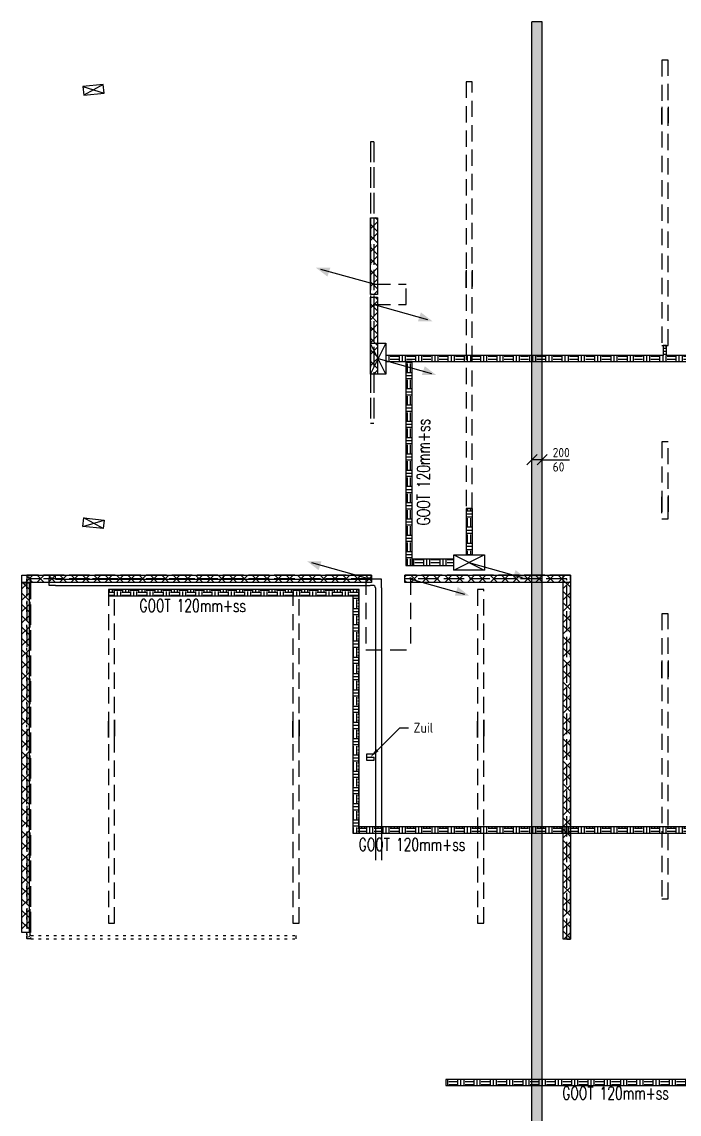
# Model space of a CAD drawing. Header units: millimetres. Extents: x -3262 to 112658, y 0 to 217318.
# Drawn here: x 39776 to 52595, y 59273 to 80585 of the extents above; entities that cross this region are included whole.
import ezdxf
from ezdxf import colors
from ezdxf.entities.mleader import LeaderData, LeaderLine
from ezdxf.math import Vec2, Vec3

# ---------------------------------------------------------------- set-up
doc = ezdxf.new("R2010")
doc.units = ezdxf.units.MM
doc.header["$LTSCALE"] = 100
for name, pattern in [('E_GOOT3', [5, 4, -1]), ('HIDDEN2', [4.7625, 3.175, -1.5875]), ('SMALL_DASH', [1.5, 0.5, -1])]:
    doc.linetypes.add(name, pattern=pattern)
for name, color, linetype in [('ByLayer', 2, 'Continuous'), ('EL6131--_ENERGIEBEDR (1996)', 2, 'Continuous'), ('EL6131--_GEBOUWINST (1996)', 2, 'Continuous'), ('EL6131--_KG_D', 3, 'Continuous'), ('EL6131--_WG', 3, 'Continuous'), ('EL6131--_WG_D', 3, 'Continuous'), ('EM6131--_KG', 1, 'Continuous'), ('ENERGIE', 2, 'Continuous')]:
    doc.layers.add(name, color=color, linetype=linetype)
doc.styles.add('buro-018', font='BUROFONT.shx', dxfattribs={"height": 180})
doc.styles.add('CofelyArial', font='arial.ttf')
doc.styles.add('ROMANS', font='ROMANS', dxfattribs={"width": 0.7})
doc.styles.add('STABICAD-018', font='ISOCP.SHX', dxfattribs={"height": 1.8})
doc.styles.get("Standard").update_dxf_attribs({"font": 'ISOCP'})

# ---------------------------------------------------------------- blocks, each defined once
blk = doc.blocks.new('PIJL-UIT')
at = {"layer": 'ByLayer', "color": 2}
blk.add_line((0, 0), (2.92, 10.41), dxfattribs=at)
blk.add_solid([(3.23, 11.35), (1.51, 9.11), (3.24, 8.54)], dxfattribs=at)
blk = doc.blocks.new('NV-1')
at = {"layer": 'ByLayer'}
for p, q in [((0, 4), (7.91, 0)), ((0, 0), (7.91, 4))]:
    blk.add_line(p, q, dxfattribs=at)
blk.add_lwpolyline([(0, 0), (8, 0), (8, 4), (0, 4)], close=True, dxfattribs=at)
blk = doc.blocks.new('*X62')
at = {"color": 0}
for p, q in [((44925, 37276), (44785, 37416)), ((44785, 37272), (44925, 37412)), ((44925, 37055), (44785, 37195)), ((44785, 37051), (44925, 37191)), ((44925, 36834), (44785, 36974)), ((44785, 36830), (44925, 36970)), ((44925, 36613), (44785, 36753)), ((44785, 36609), (44925, 36749)), ((44925, 36392), (44785, 36532)), ((44785, 36388), (44925, 36528)), ((44925, 36171), (44785, 36311)), ((44785, 36167), (44925, 36307)), ((44925, 35950), (44785, 36090)), ((44785, 35946), (44925, 36086)), ((44925, 35729), (44785, 35869)), ((44785, 35725), (44925, 35865)), ((44925, 35508), (44785, 35648)), ((44785, 35504), (44925, 35644)), ((44925, 35287), (44785, 35427)), ((44785, 35283), (44925, 35423)), ((44925, 35066), (44785, 35206)), ((44785, 35062), (44925, 35202)), ((44925, 34845), (44785, 34985)), ((44785, 34841), (44925, 34981)), ((44925, 34624), (44785, 34764)), ((44785, 34620), (44925, 34760)), ((44925, 34403), (44785, 34543)), ((44785, 34399), (44925, 34539)), ((44925, 34182), (44785, 34322)), ((44785, 34178), (44925, 34318)), ((44925, 33962), (44785, 34102)), ((44785, 33958), (44925, 34098)), ((44925, 33741), (44785, 33881)), ((44785, 33737), (44925, 33877)), ((44925, 33520), (44785, 33660)), ((44785, 33516), (44925, 33656)), ((44925, 33299), (44785, 33439)), ((44785, 33295), (44925, 33435)), ((44925, 33078), (44785, 33218)), ((44785, 33074), (44925, 33214)), ((44925, 32857), (44785, 32997)), ((44785, 32853), (44925, 32993)), ((44925, 32636), (44785, 32776)), ((44785, 32632), (44925, 32772)), ((44925, 32415), (44785, 32555)), ((44785, 32411), (44925, 32551)), ((44925, 32194), (44785, 32334)), ((44785, 32190), (44925, 32330)), ((44925, 31973), (44785, 32113)), ((44785, 31969), (44925, 32109)), ((44925, 31752), (44785, 31892)), ((44785, 31748), (44925, 31888)), ((44925, 31531), (44785, 31671)), ((44785, 31527), (44925, 31667)), ((44925, 31310), (44785, 31450)), ((44785, 31306), (44925, 31446)), ((44925, 31089), (44785, 31229)), ((44785, 31085), (44925, 31225)), ((44925, 30868), (44785, 31008)), ((44785, 30864), (44925, 31004)), ((44907, 30665), (44785, 30787)), ((44807, 30665), (44925, 30783))]:
    blk.add_line(p, q, dxfattribs=at)
blk = doc.blocks.new('*X63')
at = {"color": 0}
for p, q in [((44785, 29980), (44820, 30015)), ((44925, 29763), (44785, 29903)), ((44785, 29759), (44925, 29899)), ((44925, 29984), (44894, 30015)), ((44925, 29542), (44785, 29682)), ((44785, 29538), (44925, 29678)), ((44925, 29321), (44785, 29461)), ((44785, 29317), (44925, 29457)), ((44925, 29100), (44785, 29240)), ((44785, 29096), (44925, 29236)), ((44925, 28879), (44785, 29019)), ((44785, 28875), (44925, 29015)), ((44925, 28658), (44785, 28798)), ((44785, 28654), (44925, 28794)), ((44925, 28437), (44785, 28577)), ((44785, 28433), (44925, 28573)), ((44925, 28216), (44785, 28356)), ((44785, 28212), (44925, 28352)), ((44925, 27995), (44785, 28135)), ((44785, 27991), (44925, 28131)), ((44925, 27774), (44785, 27914)), ((44785, 27770), (44925, 27910)), ((44925, 27553), (44785, 27693)), ((44785, 27549), (44925, 27689)), ((44925, 27332), (44785, 27472)), ((44785, 27328), (44925, 27468)), ((44925, 27111), (44785, 27251)), ((44785, 27107), (44925, 27247)), ((44925, 26890), (44785, 27030)), ((44785, 26886), (44925, 27026)), ((44805, 26790), (44785, 26809)), ((44909, 26790), (44925, 26805))]:
    blk.add_line(p, q, dxfattribs=at)
blk = doc.blocks.new('*X64')
at = {"color": 0}
for p, q in [((37955, 26790), (37825, 26919)), ((37838, 26790), (37978, 26930)), ((38176, 26790), (38036, 26930)), ((38059, 26790), (38199, 26930)), ((38397, 26790), (38257, 26930)), ((38280, 26790), (38420, 26930)), ((38618, 26790), (38478, 26930)), ((38501, 26790), (38641, 26930)), ((38839, 26790), (38699, 26930)), ((38722, 26790), (38862, 26930)), ((39059, 26790), (38919, 26930)), ((38943, 26790), (39083, 26930)), ((39280, 26790), (39140, 26930)), ((39164, 26790), (39304, 26930)), ((39501, 26790), (39361, 26930)), ((39385, 26790), (39525, 26930)), ((39722, 26790), (39582, 26930)), ((39606, 26790), (39746, 26930)), ((39943, 26790), (39803, 26930)), ((39827, 26790), (39967, 26930)), ((40164, 26790), (40024, 26930)), ((40048, 26790), (40188, 26930)), ((40385, 26790), (40245, 26930)), ((40269, 26790), (40409, 26930)), ((40606, 26790), (40466, 26930)), ((40490, 26790), (40630, 26930)), ((40827, 26790), (40687, 26930)), ((40711, 26790), (40851, 26930)), ((41048, 26790), (40908, 26930)), ((40932, 26790), (41072, 26930)), ((41269, 26790), (41129, 26930)), ((41153, 26790), (41293, 26930)), ((41490, 26790), (41350, 26930)), ((41374, 26790), (41514, 26930)), ((41711, 26790), (41571, 26930)), ((41595, 26790), (41735, 26930)), ((41932, 26790), (41792, 26930)), ((41816, 26790), (41956, 26930)), ((42153, 26790), (42013, 26930)), ((42037, 26790), (42177, 26930)), ((42374, 26790), (42234, 26930)), ((42258, 26790), (42398, 26930)), ((42595, 26790), (42455, 26930)), ((42479, 26790), (42619, 26930)), ((42816, 26790), (42676, 26930)), ((42700, 26790), (42840, 26930)), ((43037, 26790), (42897, 26930)), ((42921, 26790), (43061, 26930)), ((43258, 26790), (43118, 26930)), ((43142, 26790), (43282, 26930)), ((43479, 26790), (43339, 26930)), ((43363, 26790), (43503, 26930)), ((43700, 26790), (43560, 26930)), ((43584, 26790), (43724, 26930)), ((43921, 26790), (43781, 26930)), ((43805, 26790), (43945, 26930)), ((44142, 26790), (44002, 26930)), ((44026, 26790), (44166, 26930)), ((44363, 26790), (44223, 26930)), ((44247, 26790), (44387, 26930)), ((44584, 26790), (44444, 26930)), ((44467, 26790), (44607, 26930)), ((44805, 26790), (44665, 26930)), ((44688, 26790), (44828, 26930)), ((44925, 26890), (44886, 26930)), ((44909, 26790), (44925, 26805))]:
    blk.add_line(p, q, dxfattribs=at)
blk = doc.blocks.new('E-ZUIL-1')
at = {"layer": 'ENERGIE'}
for p, q in [((1.5, 5), (0, 0)), ((1.5, 0), (0, 5))]:
    blk.add_line(p, q, dxfattribs=at)
blk.add_lwpolyline([(0, 5), (1.5, 5), (1.5, 0), (0, 0), (0, 5)], dxfattribs=at)
blk = doc.blocks.new('*X76')
at = {"color": 0}
for p, q in [((48850, 30665), (48875, 30690)), ((48959, 30550), (49099, 30690)), ((49150, 30550), (49010, 30690)), ((49184, 30550), (49324, 30690)), ((49374, 30550), (49234, 30690)), ((49408, 30550), (49548, 30690)), ((49599, 30550), (49459, 30690)), ((49633, 30550), (49773, 30690)), ((49823, 30550), (49683, 30690)), ((49857, 30550), (49997, 30690)), ((50048, 30550), (49908, 30690)), ((50082, 30550), (50222, 30690)), ((50272, 30550), (50132, 30690)), ((48925, 30550), (48850, 30625)), ((50306, 30550), (50350, 30594))]:
    blk.add_line(p, q, dxfattribs=at)
blk = doc.blocks.new('*X79')
at = {"color": 0}
for p, q in [((45325.077273, 28793.28125), (45402.5, 28793.28125)), ((45422.34375, 28713.90625), (45422.34375, 28824.821882)), ((45481.875, 28713.90625), (45481.875, 28824.821882)), ((45541.40625, 28713.90625), (45541.40625, 28824.821882)), ((45561.25, 28793.28125), (45720, 28793.28125)), ((45739.84375, 28713.90625), (45739.84375, 28824.821882)), ((45799.375, 28713.90625), (45799.375, 28824.821882)), ((45858.90625, 28713.90625), (45858.90625, 28824.821882)), ((45878.75, 28793.28125), (46037.5, 28793.28125)), ((46057.34375, 28713.90625), (46057.34375, 28824.821882)), ((46116.875, 28713.90625), (46116.875, 28824.821882)), ((46176.40625, 28713.90625), (46176.40625, 28824.821882)), ((46196.25, 28793.28125), (46222.910606, 28793.28125)), ((45325.077273, 28733.75), (45402.5, 28733.75)), ((45382.65625, 28704.821882), (45382.65625, 28713.90625)), ((45561.25, 28733.75), (45720, 28733.75)), ((45581.09375, 28704.821882), (45581.09375, 28713.90625)), ((45640.625, 28704.821882), (45640.625, 28713.90625)), ((45700.15625, 28704.821882), (45700.15625, 28713.90625)), ((45878.75, 28733.75), (46037.5, 28733.75)), ((45898.59375, 28704.821882), (45898.59375, 28713.90625)), ((45958.125, 28704.821882), (45958.125, 28713.90625)), ((46017.65625, 28704.821882), (46017.65625, 28713.90625)), ((46196.25, 28733.75), (46222.910606, 28733.75)), ((46216.09375, 28704.821882), (46216.09375, 28713.90625))]:
    blk.add_line(p, q, dxfattribs=at)
blk = doc.blocks.new('*X82')
at = {"color": 0}
for p, q in [((49092, 30381), (49212, 30381)), ((49092, 30321), (49212, 30321)), ((49133, 30143), (49133, 30301)), ((49193, 30143), (49193, 30301)), ((49092, 30123), (49212, 30123)), ((49092, 30063), (49212, 30063)), ((49092, 30004), (49212, 30004)), ((49133, 29825), (49133, 29984)), ((49193, 29825), (49193, 29984)), ((49092, 29805), (49212, 29805)), ((49092, 29746), (49212, 29746)), ((49092, 29686), (49212, 29686)), ((49133, 29508), (49133, 29666)), ((49193, 29508), (49193, 29666)), ((49092, 29488), (49212, 29488)), ((49092, 29428), (49212, 29428)), ((49092, 29369), (49212, 29369)), ((49133, 29190), (49133, 29349)), ((49193, 29190), (49193, 29349)), ((49092, 29170), (49212, 29170)), ((49092, 29111), (49212, 29111)), ((49092, 29051), (49212, 29051)), ((49133, 28873), (49133, 29031)), ((49193, 28873), (49193, 29031)), ((49092, 28853), (49212, 28853)), ((49092, 28793), (49212, 28793)), ((49092, 28734), (49212, 28734)), ((49133, 28555), (49133, 28714)), ((49193, 28555), (49193, 28714)), ((49092, 28535), (49212, 28535)), ((49092, 28476), (49212, 28476)), ((49092, 28416), (49212, 28416)), ((49133, 28238), (49133, 28396)), ((49193, 28238), (49193, 28396)), ((49092, 28218), (49212, 28218)), ((49092, 28158), (49212, 28158)), ((49092, 28099), (49212, 28099)), ((49133, 27920), (49133, 28079)), ((49193, 27920), (49193, 28079)), ((49092, 27900), (49212, 27900)), ((49092, 27841), (49212, 27841)), ((49092, 27781), (49212, 27781)), ((49133, 27603), (49133, 27761)), ((49193, 27603), (49193, 27761)), ((49092, 27583), (49212, 27583)), ((49092, 27523), (49212, 27523)), ((49092, 27464), (49212, 27464)), ((49133, 27285), (49133, 27444)), ((49193, 27285), (49193, 27444)), ((49092, 27265), (49212, 27265)), ((49092, 27206), (49212, 27206)), ((49092, 27146), (49212, 27146)), ((49133, 26968), (49133, 27126)), ((49193, 26968), (49193, 27126)), ((49092, 26948), (49212, 26948)), ((49092, 26888), (49212, 26888)), ((49092, 26829), (49212, 26829)), ((49133, 26650), (49133, 26809)), ((49193, 26650), (49193, 26809)), ((49092, 26630), (49212, 26630)), ((49092, 26571), (49212, 26571)), ((49092, 26511), (49212, 26511)), ((49133, 26333), (49133, 26491)), ((49193, 26333), (49193, 26491)), ((49092, 26313), (49212, 26313)), ((49092, 26253), (49212, 26253)), ((49092, 26194), (49212, 26194)), ((49133, 26015), (49133, 26174)), ((49193, 26015), (49193, 26174)), ((49092, 25995), (49212, 25995)), ((49092, 25936), (49212, 25936)), ((49092, 25876), (49212, 25876)), ((49133, 25698), (49133, 25856)), ((49193, 25698), (49193, 25856)), ((49092, 25678), (49212, 25678)), ((49092, 25618), (49212, 25618)), ((49092, 25559), (49212, 25559)), ((49133, 25380), (49133, 25539)), ((49193, 25380), (49193, 25539)), ((49092, 25360), (49212, 25360)), ((49092, 25301), (49212, 25301)), ((49092, 25241), (49212, 25241)), ((49133, 25063), (49133, 25221)), ((49193, 25063), (49193, 25221)), ((49092, 25043), (49212, 25043)), ((49092, 24983), (49212, 24983)), ((49232, 24911), (49232, 24981)), ((49292, 24911), (49292, 24981)), ((49351, 24911), (49351, 24981)), ((49092, 24924), (49212, 24924)), ((49092, 24725), (49212, 24725)), ((49133, 24745), (49133, 24904)), ((49193, 24745), (49193, 24904)), ((49371, 24924), (49405, 24924)), ((49092, 24666), (49212, 24666)), ((49092, 24606), (49212, 24606)), ((49133, 24428), (49133, 24586)), ((49193, 24428), (49193, 24586)), ((49092, 24408), (49212, 24408)), ((49092, 24348), (49212, 24348)), ((49092, 24289), (49212, 24289)), ((49092, 24090), (49212, 24090)), ((49133, 24110), (49133, 24269)), ((49193, 24110), (49193, 24269)), ((49092, 24031), (49212, 24031)), ((49092, 23971), (49212, 23971)), ((49133, 23793), (49133, 23951)), ((49193, 23793), (49193, 23951)), ((49092, 23773), (49212, 23773)), ((49092, 23713), (49212, 23713)), ((49092, 23654), (49212, 23654)), ((49092, 23455), (49212, 23455)), ((49133, 23475), (49133, 23634)), ((49193, 23475), (49193, 23634)), ((49092, 23396), (49212, 23396)), ((49092, 23336), (49212, 23336)), ((49133, 23158), (49133, 23316)), ((49193, 23158), (49193, 23316)), ((49092, 23138), (49212, 23138)), ((49092, 23078), (49212, 23078)), ((49092, 23019), (49212, 23019)), ((49092, 22820), (49212, 22820)), ((49133, 22840), (49133, 22999)), ((49193, 22840), (49193, 22999)), ((49092, 22761), (49212, 22761)), ((49092, 22701), (49212, 22701)), ((49133, 22523), (49133, 22681)), ((49193, 22523), (49193, 22681)), ((49092, 22503), (49212, 22503)), ((49092, 22443), (49212, 22443)), ((49092, 22384), (49212, 22384)), ((49092, 22185), (49212, 22185)), ((49133, 22205), (49133, 22364)), ((49193, 22205), (49193, 22364)), ((49092, 22126), (49212, 22126)), ((49092, 22066), (49212, 22066)), ((49133, 21888), (49133, 22046)), ((49193, 21888), (49193, 22046)), ((49092, 21868), (49212, 21868)), ((49092, 21808), (49212, 21808)), ((49092, 21749), (49212, 21749)), ((49092, 21550), (49212, 21550)), ((49133, 21570), (49133, 21729)), ((49193, 21570), (49193, 21729)), ((49092, 21491), (49212, 21491)), ((49092, 21431), (49212, 21431)), ((49133, 21253), (49133, 21411)), ((49193, 21253), (49193, 21411)), ((49092, 21233), (49212, 21233)), ((49092, 21173), (49212, 21173)), ((49092, 21114), (49212, 21114)), ((49092, 20915), (49212, 20915)), ((49133, 20935), (49133, 21094)), ((49193, 20935), (49193, 21094)), ((49092, 20856), (49212, 20856)), ((49092, 20796), (49212, 20796)), ((49133, 20618), (49133, 20776)), ((49193, 20618), (49193, 20776)), ((49092, 20598), (49212, 20598)), ((49092, 20538), (49212, 20538)), ((49092, 20479), (49212, 20479)), ((49092, 20280), (49212, 20280)), ((49133, 20300), (49133, 20459)), ((49193, 20300), (49193, 20459)), ((49092, 20221), (49212, 20221)), ((49092, 20161), (49212, 20161)), ((49133, 19983), (49133, 20141)), ((49193, 19983), (49193, 20141)), ((49092, 19963), (49212, 19963)), ((49092, 19903), (49212, 19903)), ((49092, 19844), (49212, 19844)), ((49133, 19665), (49133, 19824)), ((49193, 19665), (49193, 19824)), ((49092, 19645), (49212, 19645)), ((49092, 19586), (49212, 19586)), ((49092, 19526), (49212, 19526)), ((49133, 19348), (49133, 19506)), ((49193, 19348), (49193, 19506)), ((49092, 19328), (49212, 19328)), ((49092, 19268), (49212, 19268)), ((49092, 19209), (49212, 19209)), ((49133, 19030), (49133, 19189)), ((49193, 19030), (49193, 19189)), ((49092, 19010), (49212, 19010)), ((49092, 18951), (49212, 18951)), ((49092, 18891), (49212, 18891)), ((49133, 18713), (49133, 18871)), ((49193, 18713), (49193, 18871)), ((49092, 18693), (49212, 18693)), ((49092, 18633), (49212, 18633)), ((49092, 18574), (49212, 18574)), ((49133, 18395), (49133, 18554)), ((49193, 18395), (49193, 18554)), ((49092, 18375), (49212, 18375)), ((49092, 18316), (49212, 18316)), ((49092, 18256), (49212, 18256)), ((49133, 18078), (49133, 18236)), ((49193, 18078), (49193, 18236)), ((49092, 18058), (49212, 18058)), ((49092, 17998), (49212, 17998)), ((49092, 17939), (49212, 17939)), ((49133, 17760), (49133, 17919)), ((49193, 17760), (49193, 17919)), ((49092, 17740), (49212, 17740)), ((49092, 17681), (49212, 17681)), ((49092, 17621), (49212, 17621)), ((49133, 17443), (49133, 17601)), ((49193, 17443), (49193, 17601)), ((49092, 17423), (49212, 17423)), ((49092, 17363), (49212, 17363)), ((49092, 17304), (49212, 17304)), ((49133, 17125), (49133, 17284)), ((49193, 17125), (49193, 17284)), ((49092, 17105), (49212, 17105)), ((49092, 17046), (49212, 17046)), ((49092, 16986), (49212, 16986)), ((49133, 16808), (49133, 16966)), ((49193, 16808), (49193, 16966)), ((49092, 16788), (49212, 16788)), ((49092, 16728), (49212, 16728)), ((49092, 16669), (49212, 16669)), ((49133, 16490), (49133, 16649)), ((49193, 16490), (49193, 16649)), ((49092, 16470), (49212, 16470)), ((49092, 16411), (49212, 16411)), ((49092, 16351), (49212, 16351)), ((49133, 16282), (49133, 16331)), ((49193, 16282), (49193, 16331))]:
    blk.add_line(p, q, dxfattribs=at)
blk = doc.blocks.new('*X83')
at = {"color": 0}
for p, q in [((44523, 35679), (44609, 35679)), ((44523, 35620), (44609, 35620)), ((44529, 35699), (44529, 35800)), ((44589, 35699), (44589, 35800)), ((44609, 35778), (44643, 35778)), ((44609, 35719), (44643, 35719)), ((44629, 35540), (44629, 35699)), ((44523, 35560), (44609, 35560)), ((44529, 35381), (44529, 35540)), ((44589, 35381), (44589, 35540)), ((44609, 35520), (44643, 35520)), ((44609, 35461), (44643, 35461)), ((44609, 35401), (44643, 35401)), ((44629, 35223), (44629, 35381)), ((44523, 35362), (44609, 35362)), ((44523, 35302), (44609, 35302)), ((44523, 35242), (44609, 35242)), ((44529, 35064), (44529, 35223)), ((44589, 35064), (44589, 35223)), ((44609, 35203), (44643, 35203)), ((44523, 35044), (44609, 35044)), ((44523, 34985), (44609, 34985)), ((44609, 35143), (44643, 35143)), ((44609, 35084), (44643, 35084)), ((44629, 34905), (44629, 35064)), ((44523, 34925), (44609, 34925)), ((44529, 34746), (44529, 34905)), ((44589, 34746), (44589, 34905)), ((44609, 34885), (44643, 34885)), ((44609, 34826), (44643, 34826)), ((44609, 34766), (44643, 34766)), ((44629, 34588), (44629, 34746)), ((44523, 34727), (44609, 34727)), ((44523, 34667), (44609, 34667)), ((44523, 34608), (44609, 34608)), ((44529, 34429), (44529, 34588)), ((44589, 34429), (44589, 34588)), ((44609, 34568), (44643, 34568)), ((44523, 34409), (44609, 34409)), ((44523, 34350), (44609, 34350)), ((44609, 34508), (44643, 34508)), ((44609, 34449), (44643, 34449)), ((44629, 34270), (44629, 34429)), ((44523, 34290), (44609, 34290)), ((44529, 34111), (44529, 34270)), ((44589, 34111), (44589, 34270)), ((44609, 34250), (44643, 34250)), ((44609, 34191), (44643, 34191)), ((44609, 34131), (44643, 34131)), ((44629, 33953), (44629, 34111)), ((44523, 34092), (44609, 34092)), ((44523, 34032), (44609, 34032)), ((44523, 33972), (44609, 33972)), ((44529, 33794), (44529, 33953)), ((44589, 33794), (44589, 33953)), ((44609, 33933), (44643, 33933)), ((44523, 33774), (44609, 33774)), ((44523, 33715), (44609, 33715)), ((44609, 33873), (44643, 33873)), ((44609, 33814), (44643, 33814)), ((44629, 33635), (44629, 33794)), ((44523, 33655), (44609, 33655)), ((44529, 33476), (44529, 33635)), ((44589, 33476), (44589, 33635)), ((44609, 33615), (44643, 33615)), ((44609, 33556), (44643, 33556)), ((44609, 33496), (44643, 33496)), ((44629, 33318), (44629, 33476)), ((44523, 33457), (44609, 33457)), ((44523, 33397), (44609, 33397)), ((44523, 33338), (44609, 33338)), ((44529, 33159), (44529, 33318)), ((44589, 33159), (44589, 33318)), ((44609, 33298), (44643, 33298)), ((44523, 33139), (44609, 33139)), ((44523, 33080), (44609, 33080)), ((44609, 33238), (44643, 33238)), ((44609, 33179), (44643, 33179)), ((44629, 33000), (44629, 33159)), ((44523, 33020), (44609, 33020)), ((44523, 32822), (44609, 32822)), ((44529, 32841), (44529, 33000)), ((44589, 32841), (44589, 33000)), ((44609, 32980), (44643, 32980)), ((44609, 32921), (44643, 32921)), ((44609, 32861), (44643, 32861)), ((44629, 32683), (44629, 32841)), ((44523, 32762), (44609, 32762)), ((44523, 32702), (44609, 32702)), ((44529, 32524), (44529, 32683)), ((44589, 32524), (44589, 32683)), ((44609, 32663), (44643, 32663)), ((44523, 32504), (44609, 32504)), ((44523, 32445), (44609, 32445)), ((44609, 32603), (44643, 32603)), ((44609, 32544), (44643, 32544)), ((44629, 32365), (44629, 32524)), ((44523, 32385), (44609, 32385)), ((44523, 32187), (44609, 32187)), ((44529, 32206), (44529, 32365)), ((44589, 32206), (44589, 32365)), ((44609, 32345), (44643, 32345)), ((44609, 32286), (44643, 32286)), ((44609, 32226), (44643, 32226)), ((44629, 32048), (44629, 32206)), ((44523, 32127), (44609, 32127)), ((44523, 32068), (44609, 32068)), ((44529, 31889), (44529, 32048)), ((44589, 31889), (44589, 32048)), ((44609, 32028), (44643, 32028)), ((44523, 31869), (44609, 31869)), ((44523, 31810), (44609, 31810)), ((44609, 31968), (44643, 31968)), ((44609, 31909), (44643, 31909)), ((44629, 31730), (44629, 31889)), ((44523, 31750), (44609, 31750)), ((44523, 31552), (44609, 31552)), ((44529, 31571), (44529, 31730)), ((44589, 31571), (44589, 31730)), ((44609, 31710), (44643, 31710)), ((44609, 31651), (44643, 31651)), ((44609, 31591), (44643, 31591)), ((44629, 31413), (44629, 31571)), ((44523, 31492), (44609, 31492)), ((44523, 31432), (44609, 31432)), ((44529, 31254), (44529, 31413)), ((44589, 31254), (44589, 31413)), ((44609, 31393), (44643, 31393)), ((44609, 31333), (44643, 31333)), ((44523, 31234), (44609, 31234)), ((44523, 31175), (44609, 31175)), ((44609, 31274), (44643, 31274)), ((44629, 31095), (44629, 31254)), ((44523, 31115), (44609, 31115)), ((44523, 30917), (44609, 30917)), ((44529, 30936), (44529, 31095)), ((44589, 30936), (44589, 31095)), ((44609, 31075), (44643, 31075)), ((44609, 31016), (44643, 31016)), ((44609, 30956), (44643, 30956)), ((44629, 30910), (44629, 30936))]:
    blk.add_line(p, q, dxfattribs=at)
blk = doc.blocks.new('*X84')
at = {"color": 0}
for p, q in [((39892, 31016), (40005, 31016)), ((39892, 30956), (40005, 30956)), ((39926, 30910), (39926, 30936)), ((39985, 30910), (39985, 30936)), ((40005, 30917), (40164, 30917)), ((40025, 30936), (40025, 31030)), ((40084, 30936), (40084, 31030)), ((40144, 30936), (40144, 31030)), ((40164, 31016), (40322, 31016)), ((40164, 30956), (40322, 30956)), ((40184, 30910), (40184, 30936)), ((40243, 30910), (40243, 30936)), ((40303, 30910), (40303, 30936)), ((40322, 30917), (40481, 30917)), ((40342, 30936), (40342, 31030)), ((40402, 30936), (40402, 31030)), ((40461, 30936), (40461, 31030)), ((40481, 31016), (40640, 31016)), ((40481, 30956), (40640, 30956)), ((40501, 30910), (40501, 30936)), ((40561, 30910), (40561, 30936)), ((40620, 30910), (40620, 30936)), ((40640, 30917), (40799, 30917)), ((40660, 30936), (40660, 31030)), ((40719, 30936), (40719, 31030)), ((40779, 30936), (40779, 31030)), ((40799, 31016), (40958, 31016)), ((40799, 30956), (40958, 30956)), ((40819, 30910), (40819, 30936)), ((40878, 30910), (40878, 30936)), ((40938, 30910), (40938, 30936)), ((40958, 30917), (41116, 30917)), ((40977, 30936), (40977, 31030)), ((41037, 30936), (41037, 31030)), ((41096, 30936), (41096, 31030)), ((41116, 31016), (41275, 31016)), ((41116, 30956), (41275, 30956)), ((41136, 30910), (41136, 30936)), ((41196, 30910), (41196, 30936)), ((41255, 30910), (41255, 30936)), ((41275, 30917), (41434, 30917)), ((41295, 30936), (41295, 31030)), ((41354, 30936), (41354, 31030)), ((41414, 30936), (41414, 31030)), ((41434, 31016), (41592, 31016)), ((41434, 30956), (41592, 30956)), ((41454, 30910), (41454, 30936)), ((41513, 30910), (41513, 30936)), ((41573, 30910), (41573, 30936)), ((41592, 30917), (41751, 30917)), ((41612, 30936), (41612, 31030)), ((41672, 30936), (41672, 31030)), ((41731, 30936), (41731, 31030)), ((41751, 31016), (41910, 31016)), ((41751, 30956), (41910, 30956)), ((41771, 30910), (41771, 30936)), ((41831, 30910), (41831, 30936)), ((41890, 30910), (41890, 30936)), ((41910, 30917), (42069, 30917)), ((41930, 30936), (41930, 31030)), ((41989, 30936), (41989, 31030)), ((42049, 30936), (42049, 31030)), ((42069, 31016), (42228, 31016)), ((42069, 30956), (42228, 30956)), ((42089, 30910), (42089, 30936)), ((42148, 30910), (42148, 30936)), ((42208, 30910), (42208, 30936)), ((42228, 30917), (42386, 30917)), ((42247, 30936), (42247, 31030)), ((42307, 30936), (42307, 31030)), ((42366, 30936), (42366, 31030)), ((42386, 31016), (42545, 31016)), ((42386, 30956), (42545, 30956)), ((42406, 30910), (42406, 30936)), ((42466, 30910), (42466, 30936)), ((42525, 30910), (42525, 30936)), ((42545, 30917), (42704, 30917)), ((42565, 30936), (42565, 31030)), ((42624, 30936), (42624, 31030)), ((42684, 30936), (42684, 31030)), ((42704, 31016), (42862, 31016)), ((42704, 30956), (42862, 30956)), ((42724, 30910), (42724, 30936)), ((42783, 30910), (42783, 30936)), ((42843, 30910), (42843, 30936)), ((42862, 30917), (43021, 30917)), ((42882, 30936), (42882, 31030)), ((42942, 30936), (42942, 31030)), ((43001, 30936), (43001, 31030)), ((43021, 31016), (43180, 31016)), ((43021, 30956), (43180, 30956)), ((43041, 30910), (43041, 30936)), ((43101, 30910), (43101, 30936)), ((43160, 30910), (43160, 30936)), ((43180, 30917), (43339, 30917)), ((43200, 30936), (43200, 31030)), ((43259, 30936), (43259, 31030)), ((43319, 30936), (43319, 31030)), ((43339, 31016), (43498, 31016)), ((43339, 30956), (43498, 30956)), ((43359, 30910), (43359, 30936)), ((43418, 30910), (43418, 30936)), ((43478, 30910), (43478, 30936)), ((43498, 30917), (43656, 30917)), ((43517, 30936), (43517, 31030)), ((43577, 30936), (43577, 31030)), ((43636, 30936), (43636, 31030)), ((43656, 31016), (43815, 31016)), ((43656, 30956), (43815, 30956)), ((43676, 30910), (43676, 30936)), ((43736, 30910), (43736, 30936)), ((43795, 30910), (43795, 30936)), ((43815, 30917), (43974, 30917)), ((43835, 30936), (43835, 31030)), ((43894, 30936), (43894, 31030)), ((43954, 30936), (43954, 31030)), ((43974, 31016), (44132, 31016)), ((43974, 30956), (44132, 30956)), ((43994, 30910), (43994, 30936)), ((44053, 30910), (44053, 30936)), ((44113, 30910), (44113, 30936)), ((44132, 30917), (44291, 30917)), ((44152, 30936), (44152, 31030)), ((44212, 30936), (44212, 31030)), ((44271, 30936), (44271, 31030)), ((44291, 31016), (44450, 31016)), ((44291, 30956), (44450, 30956)), ((44311, 30910), (44311, 30936)), ((44371, 30910), (44371, 30936)), ((44430, 30910), (44430, 30936)), ((44450, 30917), (44523, 30917)), ((44470, 30936), (44470, 31030))]:
    blk.add_line(p, q, dxfattribs=at)
blk = doc.blocks.new('*X85')
at = {"color": 0}
for p, q in [((39926, 30778), (39926, 30910)), ((39985, 30778), (39985, 30910)), ((39892, 30758), (40005, 30758)), ((39892, 30698), (40005, 30698)), ((40005, 30857), (40012, 30857)), ((40005, 30798), (40012, 30798)), ((39892, 30639), (40005, 30639)), ((39926, 30460), (39926, 30619)), ((39985, 30460), (39985, 30619)), ((40005, 30599), (40012, 30599)), ((40005, 30540), (40012, 30540)), ((40005, 30480), (40012, 30480)), ((39892, 30440), (40005, 30440)), ((39892, 30381), (40005, 30381)), ((39892, 30321), (40005, 30321)), ((39926, 30143), (39926, 30301)), ((39985, 30143), (39985, 30301)), ((40005, 30282), (40012, 30282)), ((39892, 30123), (40005, 30123)), ((39892, 30063), (40005, 30063)), ((40005, 30222), (40012, 30222)), ((40005, 30162), (40012, 30162)), ((39892, 30004), (40005, 30004)), ((39926, 29825), (39926, 29984)), ((39985, 29825), (39985, 29984)), ((40005, 29964), (40012, 29964)), ((40005, 29905), (40012, 29905)), ((40005, 29845), (40012, 29845)), ((39892, 29805), (40005, 29805)), ((39892, 29746), (40005, 29746)), ((39892, 29686), (40005, 29686)), ((39926, 29508), (39926, 29666)), ((39985, 29508), (39985, 29666)), ((40005, 29647), (40012, 29647)), ((39892, 29488), (40005, 29488)), ((39892, 29428), (40005, 29428)), ((40005, 29587), (40012, 29587)), ((40005, 29528), (40012, 29528)), ((39892, 29369), (40005, 29369)), ((39926, 29190), (39926, 29349)), ((39985, 29190), (39985, 29349)), ((40005, 29329), (40012, 29329)), ((40005, 29270), (40012, 29270)), ((40005, 29210), (40012, 29210)), ((39892, 29170), (40005, 29170)), ((39892, 29111), (40005, 29111)), ((39892, 29051), (40005, 29051)), ((39926, 28873), (39926, 29031)), ((39985, 28873), (39985, 29031)), ((40005, 29012), (40012, 29012)), ((39892, 28853), (40005, 28853)), ((39892, 28793), (40005, 28793)), ((40005, 28952), (40012, 28952)), ((40005, 28892), (40012, 28892)), ((39892, 28734), (40005, 28734)), ((39926, 28555), (39926, 28714)), ((39985, 28555), (39985, 28714)), ((40005, 28694), (40012, 28694)), ((40005, 28635), (40012, 28635)), ((40005, 28575), (40012, 28575)), ((39892, 28535), (40005, 28535)), ((39892, 28476), (40005, 28476)), ((39892, 28416), (40005, 28416)), ((39926, 28238), (39926, 28396)), ((39985, 28238), (39985, 28396)), ((40005, 28377), (40012, 28377)), ((39892, 28218), (40005, 28218)), ((39892, 28158), (40005, 28158)), ((40005, 28317), (40012, 28317)), ((40005, 28258), (40012, 28258)), ((39892, 28099), (40005, 28099)), ((39926, 27920), (39926, 28079)), ((39985, 27920), (39985, 28079)), ((40005, 28059), (40012, 28059)), ((40005, 28000), (40012, 28000)), ((40005, 27940), (40012, 27940)), ((39892, 27900), (40005, 27900)), ((39892, 27841), (40005, 27841)), ((39892, 27781), (40005, 27781)), ((39926, 27603), (39926, 27761)), ((39985, 27603), (39985, 27761)), ((40005, 27742), (40012, 27742)), ((39892, 27583), (40005, 27583)), ((39892, 27523), (40005, 27523)), ((40005, 27682), (40012, 27682)), ((40005, 27622), (40012, 27622)), ((39892, 27464), (40005, 27464)), ((39926, 27285), (39926, 27444)), ((39985, 27285), (39985, 27444)), ((40005, 27424), (40012, 27424)), ((40005, 27365), (40012, 27365)), ((40005, 27305), (40012, 27305)), ((39892, 27265), (40005, 27265)), ((39892, 27206), (40005, 27206)), ((39892, 27146), (40005, 27146)), ((39926, 26968), (39926, 27126)), ((39985, 26968), (39985, 27126)), ((40005, 27107), (40012, 27107)), ((39892, 26948), (40005, 26948)), ((39892, 26888), (40005, 26888)), ((40005, 27047), (40012, 27047)), ((40005, 26988), (40012, 26988)), ((39892, 26829), (40005, 26829)), ((39926, 26650), (39926, 26809)), ((39985, 26650), (39985, 26809)), ((40005, 26789), (40012, 26789)), ((40005, 26730), (40012, 26730)), ((40005, 26670), (40012, 26670)), ((39892, 26630), (40005, 26630)), ((39892, 26571), (40005, 26571)), ((39892, 26511), (40005, 26511)), ((39926, 26333), (39926, 26491)), ((39985, 26333), (39985, 26491)), ((40005, 26472), (40012, 26472)), ((39892, 26313), (40005, 26313)), ((39892, 26253), (40005, 26253)), ((40005, 26412), (40012, 26412)), ((40005, 26352), (40012, 26352)), ((39892, 26194), (40005, 26194)), ((39926, 26015), (39926, 26174)), ((39985, 26015), (39985, 26174)), ((40005, 26154), (40012, 26154)), ((40005, 26095), (40012, 26095)), ((40005, 26035), (40012, 26035)), ((39892, 25995), (40005, 25995)), ((39892, 25936), (40005, 25936)), ((39892, 25876), (40005, 25876)), ((39926, 25698), (39926, 25856)), ((39985, 25698), (39985, 25856)), ((40005, 25837), (40012, 25837)), ((39892, 25678), (40005, 25678)), ((39892, 25618), (40005, 25618)), ((40005, 25777), (40012, 25777)), ((40005, 25718), (40012, 25718)), ((39892, 25559), (40005, 25559)), ((39926, 25380), (39926, 25539)), ((39985, 25380), (39985, 25539)), ((40005, 25519), (40012, 25519)), ((40005, 25460), (40012, 25460)), ((40005, 25400), (40012, 25400)), ((39892, 25360), (40005, 25360)), ((39892, 25301), (40005, 25301)), ((39892, 25241), (40005, 25241)), ((39926, 25063), (39926, 25221)), ((39985, 25063), (39985, 25221)), ((40005, 25202), (40012, 25202)), ((39892, 25043), (40005, 25043)), ((39892, 24983), (40005, 24983)), ((40005, 25142), (40012, 25142)), ((40005, 25082), (40012, 25082)), ((39892, 24924), (40005, 24924)), ((39892, 24725), (40005, 24725)), ((39926, 24745), (39926, 24904)), ((39985, 24745), (39985, 24904)), ((40005, 24884), (40012, 24884)), ((40005, 24825), (40012, 24825)), ((40005, 24765), (40012, 24765)), ((39892, 24666), (40005, 24666)), ((39892, 24606), (40005, 24606)), ((39926, 24428), (39926, 24586)), ((39985, 24428), (39985, 24586)), ((40005, 24567), (40012, 24567)), ((39892, 24408), (40005, 24408)), ((39892, 24348), (40005, 24348)), ((40005, 24507), (40012, 24507)), ((40005, 24448), (40012, 24448)), ((39892, 24289), (40005, 24289)), ((39892, 24090), (40005, 24090)), ((39926, 24110), (39926, 24269)), ((39985, 24110), (39985, 24269)), ((40005, 24249), (40012, 24249)), ((40005, 24190), (40012, 24190)), ((40005, 24130), (40012, 24130)), ((39892, 24031), (40005, 24031)), ((39892, 23971), (40005, 23971)), ((39926, 23793), (39926, 23951)), ((39985, 23793), (39985, 23951)), ((40005, 23932), (40012, 23932)), ((40005, 23872), (40012, 23872)), ((39892, 23773), (40005, 23773)), ((39892, 23713), (40005, 23713)), ((40005, 23812), (40012, 23812))]:
    blk.add_line(p, q, dxfattribs=at)
blk = doc.blocks.new('*X88')
at = {"color": 0}
for p, q in [((45116, 29845), (45236, 29845)), ((45116, 29647), (45236, 29647)), ((45164, 29666), (45164, 29825)), ((45224, 29666), (45224, 29825)), ((45116, 29587), (45236, 29587)), ((45116, 29528), (45236, 29528)), ((45164, 29349), (45164, 29508)), ((45224, 29349), (45224, 29508)), ((45116, 29329), (45236, 29329)), ((45116, 29270), (45236, 29270)), ((45116, 29210), (45236, 29210)), ((45164, 29065), (45164, 29190)), ((45224, 29065), (45224, 29190))]:
    blk.add_line(p, q, dxfattribs=at)
blk = doc.blocks.new('*X89')
at = {"color": 0}
for p, q in [((45116, 29964), (45244, 29964)), ((45116, 29905), (45244, 29905)), ((45164, 29984), (45164, 29998)), ((45224, 29984), (45224, 29998)), ((45264, 29878), (45264, 29984)), ((45323, 29878), (45323, 29984)), ((45383, 29878), (45383, 29984)), ((45402, 29964), (45561, 29964)), ((45402, 29905), (45561, 29905)), ((45422, 29984), (45422, 29998)), ((45482, 29984), (45482, 29998)), ((45541, 29984), (45541, 29998)), ((45581, 29878), (45581, 29984)), ((45641, 29878), (45641, 29984)), ((45700, 29878), (45700, 29984)), ((45720, 29964), (45879, 29964)), ((45720, 29905), (45879, 29905)), ((45740, 29984), (45740, 29998)), ((45799, 29984), (45799, 29998)), ((45859, 29984), (45859, 29998)), ((45899, 29878), (45899, 29984)), ((45958, 29878), (45958, 29984)), ((46018, 29878), (46018, 29984)), ((46038, 29964), (46196, 29964)), ((46038, 29905), (46196, 29905)), ((46057, 29984), (46057, 29998)), ((46117, 29984), (46117, 29998)), ((46176, 29984), (46176, 29998)), ((46216, 29878), (46216, 29984)), ((46276, 29878), (46276, 29984)), ((46335, 29878), (46335, 29984)), ((46355, 29964), (46514, 29964)), ((46355, 29905), (46514, 29905)), ((46375, 29984), (46375, 29998)), ((46434, 29984), (46434, 29998)), ((46494, 29984), (46494, 29998)), ((46534, 29878), (46534, 29984)), ((46593, 29878), (46593, 29984)), ((46653, 29878), (46653, 29984)), ((46672, 29964), (46831, 29964)), ((46672, 29905), (46831, 29905)), ((46692, 29984), (46692, 29998)), ((46752, 29984), (46752, 29998)), ((46811, 29984), (46811, 29998)), ((46851, 29878), (46851, 29984)), ((46911, 29878), (46911, 29984)), ((46970, 29878), (46970, 29984)), ((46990, 29964), (47149, 29964)), ((46990, 29905), (47149, 29905)), ((47010, 29984), (47010, 29998)), ((47069, 29984), (47069, 29998)), ((47129, 29984), (47129, 29998)), ((47169, 29878), (47169, 29984)), ((47228, 29878), (47228, 29984)), ((47288, 29878), (47288, 29984)), ((47308, 29964), (47466, 29964)), ((47308, 29905), (47466, 29905)), ((47327, 29984), (47327, 29998)), ((47387, 29984), (47387, 29998)), ((47446, 29984), (47446, 29998)), ((47486, 29878), (47486, 29984)), ((47546, 29878), (47546, 29984)), ((47605, 29878), (47605, 29984)), ((47625, 29964), (47784, 29964)), ((47625, 29905), (47784, 29905)), ((47645, 29984), (47645, 29998)), ((47704, 29984), (47704, 29998)), ((47764, 29984), (47764, 29998)), ((47804, 29878), (47804, 29984)), ((47863, 29878), (47863, 29984)), ((47923, 29878), (47923, 29984)), ((47942, 29964), (48101, 29964)), ((47942, 29905), (48101, 29905)), ((47962, 29984), (47962, 29998)), ((48022, 29984), (48022, 29998)), ((48081, 29984), (48081, 29998)), ((48121, 29878), (48121, 29984)), ((48181, 29878), (48181, 29984)), ((48240, 29878), (48240, 29984)), ((48260, 29964), (48419, 29964)), ((48260, 29905), (48419, 29905)), ((48280, 29984), (48280, 29998)), ((48339, 29984), (48339, 29998)), ((48399, 29984), (48399, 29998)), ((48439, 29878), (48439, 29984)), ((48498, 29878), (48498, 29984)), ((48558, 29878), (48558, 29984)), ((48578, 29964), (48736, 29964)), ((48578, 29905), (48736, 29905)), ((48597, 29984), (48597, 29998)), ((48657, 29984), (48657, 29998)), ((48716, 29984), (48716, 29998)), ((48756, 29878), (48756, 29984)), ((48816, 29878), (48816, 29984)), ((48875, 29878), (48875, 29984)), ((48895, 29964), (49054, 29964)), ((48895, 29905), (49054, 29905)), ((48915, 29984), (48915, 29998)), ((48974, 29984), (48974, 29998)), ((49034, 29984), (49034, 29998)), ((49074, 29878), (49074, 29984))]:
    blk.add_line(p, q, dxfattribs=at)
blk = doc.blocks.new('*U99')
at = {"color": 0, "linetype": 'Continuous'}
for p, q in [((0, 60, -2730), (6143, 60, -2730)), ((0, -60, -2730), (6143, -60, -2730))]:
    blk.add_line(p, q, dxfattribs=at)
at = {"layer": 'EL6131--_WG_D', "color": 2, "style": 'buro-018'}
for tag, p in [('POSITIONCODE', (43581, 69949, 2730)), ('ELEMENTCODE', (40429, 69649, 2730)), ('SECTIONCODE', (40429, 69649, 2730))]:
    blk.add_attdef(tag, p, '', height=1.8, rotation=90, dxfattribs=at)
blk = doc.blocks.new('*U98')
at = {"color": 0, "linetype": 'Continuous'}
for p, q in [((-110, 60, -2730), (-160, 60, -2730)), ((-60, 110, -2730), (-60, 160, -2730)), ((60, 110, -2730), (60, 160, -2730)), ((60, -60, -2730), (60, 110, -2730)), ((-110, -60, -2730), (-160, -60, -2730)), ((-110, -60, -2730), (60, -60, -2730))]:
    blk.add_line(p, q, dxfattribs=at)
blk.add_arc((-110, 110, -2730), 50, 270, 0, dxfattribs=at)
at = {"layer": 'EL6131--_WG_D', "color": 2, "style": 'buro-018'}
for tag in ['ELEMENTCODE', 'POSITIONCODE', 'SECTIONCODE']:
    blk.add_attdef(tag, (46733, 69649, 2730), '', height=1.8, rotation=90, dxfattribs=at)
blk = doc.blocks.new('*U97')
at = {"color": 0, "linetype": 'Continuous'}
for p, q in [((0, 60, -2730), (5262, 60, -2730)), ((0, -60, -2730), (5262, -60, -2730))]:
    blk.add_line(p, q, dxfattribs=at)
at = {"layer": 'EL6131--_WG_D', "color": 2, "style": 'buro-018'}
for tag in ['ELEMENTCODE', 'POSITIONCODE', 'SECTIONCODE']:
    blk.add_attdef(tag, (46733, 69489, 2730), '', height=1.8, rotation=90, dxfattribs=at)
blk = doc.blocks.new('*U100')
at = {"color": 0, "linetype": 'SMALL_DASH'}
for p, q in [((0, 32, -2700), (5170, 32, -2700)), ((0, -32, -2700), (5170, -32, -2700))]:
    blk.add_line(p, q, dxfattribs=at)
at = {"layer": 'EL6131--_WG_D', "color": 2, "style": 'buro-018'}
for tag in ['ELEMENTCODE', 'POSITIONCODE', 'SECTIONCODE']:
    blk.add_attdef(tag, (39951, 62728, 2700), '', height=1.8, dxfattribs=at)
blk = doc.blocks.new('*U101')
at = {"color": 0, "linetype": 'SMALL_DASH'}
for p, q in [((31, 31, -2700), (-44, 31, -2700)), ((-32, -32, -2700), (31, 31, -2700)), ((31, 31, -2700), (31, -44, -2700)), ((-44, -32, -2700), (-32, -32, -2700)), ((-32, -44, -2700), (-32, -32, -2700))]:
    blk.add_line(p, q, dxfattribs=at)
at = {"layer": 'EL6131--_WG_D', "color": 2, "style": 'buro-018'}
for tag in ['ELEMENTCODE', 'POSITIONCODE', 'SECTIONCODE']:
    blk.add_attdef(tag, (39907, 62728, 2700), '', height=1.8, dxfattribs=at)
blk = doc.blocks.new('*U102')
at = {"color": 0, "linetype": 'SMALL_DASH'}
for p, q in [((0, 31, -2700), (6942, 31, -2700)), ((0, -32, -2700), (6942, -32, -2700))]:
    blk.add_line(p, q, dxfattribs=at)
at = {"layer": 'EL6131--_WG_D', "color": 2, "style": 'buro-018'}
for tag in ['ELEMENTCODE', 'POSITIONCODE', 'SECTIONCODE']:
    blk.add_attdef(tag, (39907, 62771, 2700), '', height=1.8, dxfattribs=at)
blk = doc.blocks.new('*U103')
at = {"color": 0, "linetype": 'SMALL_DASH'}
for p, q in [((31, 31, -2700), (-44, 31, -2700)), ((-32, -32, -2700), (31, 31, -2700)), ((31, 31, -2700), (31, -44, -2700)), ((-44, -32, -2700), (-32, -32, -2700)), ((-32, -44, -2700), (-32, -32, -2700))]:
    blk.add_line(p, q, dxfattribs=at)
at = {"layer": 'EL6131--_WG_D', "color": 2, "style": 'buro-018'}
for tag in ['ELEMENTCODE', 'POSITIONCODE', 'SECTIONCODE']:
    blk.add_attdef(tag, (39907, 69758, 2700), '', height=1.8, dxfattribs=at)
blk = doc.blocks.new('*U104')
at = {"color": 0, "linetype": 'SMALL_DASH'}
for p, q in [((0, 32, -2700), (3759, 32, -2700)), ((0, -32, -2700), (3759, -32, -2700))]:
    blk.add_line(p, q, dxfattribs=at)
at = {"layer": 'EL6131--_WG_D', "color": 2, "style": 'buro-018'}
for tag in ['ELEMENTCODE', 'POSITIONCODE', 'SECTIONCODE']:
    blk.add_attdef(tag, (39951, 69758, 2700), '', height=1.8, dxfattribs=at)
blk = doc.blocks.new('*U107')
at = {"color": 0, "linetype": 'Continuous'}
for p, q in [((0, 100, -2730), (43283, 100, -2730)), ((43283, -100, -2730), (43283, 100, -2730)), ((0, -100, -2730), (43283, -100, -2730))]:
    blk.add_line(p, q, dxfattribs=at)
at = {"color": 1, "style": 'CofelyArial'}
for tag in ['CODE', 'POSITIONCODE', 'SECTIONCODE']:
    blk.add_attdef(tag, (49824, 37302, 2730), '', height=1.8, dxfattribs=at)
blk = doc.blocks.new('*U160')
at = {"color": 0, "linetype": 'Continuous'}
for p, q in [((-300, -100, -2730), (-100, 100, -2730)), ((0, 0, -2730), (-200, 0, -2730)), ((-100, -100, -2730), (100, 100, -2730)), ((0, 0, -2730), (105, 0, -2730)), ((105, 0, -2730), (534, 0, -2730))]:
    blk.add_line(p, q, dxfattribs=at)
at = {"color": 0, "linetype": 'Continuous', "style": 'STABICAD-018'}
for s, p in [('200', (205, 50, -2730)), ('60', (205, -230, -2730))]:
    blk.add_text(s, height=180, dxfattribs=at).set_placement(p)
at = {"color": 1, "style": 'CofelyArial'}
blk.add_attdef('CODE', (49924, 72041, 2730), '', height=1.8, dxfattribs=at)

msp = doc.modelspace()

# ---------------------------------------------------------------- hatches: boundary and pattern name
at = {"layer": 'EL6131--_ENERGIEBEDR (1996)', "linetype": 'Continuous'}
h = msp.add_hatch(dxfattribs=at)
h.set_pattern_fill('STARS', color=1, scale=25)
h.set_pattern_definition([(0, (-34813.85, -78199.66), (0, 137.48153), [79.375, -79.375]), (60, (-34813.85, -78199.66), (-119.0625, 68.74077), [79.375, -79.375]), (120, (-34774.17, -78130.92), (-119.0625, -68.74077), [79.375, -79.375])])
h.paths.add_polyline_path([(49724, 37302), (49924, 37302), (49924, 80585), (49724, 80585)])
h = msp.add_hatch(dxfattribs=at)
h.set_pattern_fill('EARTH', color=1, scale=25)
h.paths.add_polyline_path([(53608, 59951), (48044, 59951), (48044, 59831), (53608, 59831)])

# ---------------------------------------------------------------- linework, layer by layer
at = {"layer": 'EL6131--_ENERGIEBEDR (1996)', "color": 2, "linetype": 'HIDDEN2'}
for p, q in [((46647, 75464), (47272, 75464)), ((47272, 75068), (47272, 75464)), ((46647, 75068), (47272, 75068)), ((46484, 69724), (46484, 68332)), ((47356, 69724), (47356, 68332)), ((46484, 68332), (47356, 68332))]:
    msp.add_line(p, q, dxfattribs=at)
at = {"layer": 'EL6131--_ENERGIEBEDR (1996)', "color": 2, "linetype": 'Continuous'}
for p, q in [((48558, 71087), (48438, 71087)), ((48438, 71087), (48438, 70189)), ((48558, 71087), (48558, 70189)), ((48558, 70189), (48438, 70189))]:
    msp.add_line(p, q, dxfattribs=at)
at = {"layer": 'EL6131--_ENERGIEBEDR (1996)', "color": 2, "linetype": 'HIDDEN2'}
for points in [[(52379, 78925), (52379, 78581), (52379, 79835), (52259, 79835), (52259, 78581), (52259, 78925), (52259, 74273), (52379, 74273)], [(48558, 75739), (48558, 75395), (48558, 79418), (48438, 79418), (48438, 75395), (48438, 75739), (48438, 71087), (48558, 71087)], [(52379, 71344), (52379, 71000), (52379, 72389), (52259, 72389), (52259, 71000), (52259, 71344), (52259, 70889), (52379, 70889)], [(41583, 66965), (41583, 66621), (41583, 69507), (41463, 69507), (41463, 66621), (41463, 66965), (41463, 62997), (41583, 62997)], [(45183, 66965), (45183, 66621), (45183, 69507), (45063, 69507), (45063, 66621), (45063, 66965), (45063, 62997), (45183, 62997)], [(48783, 66965), (48783, 66621), (48783, 69507), (48663, 69507), (48663, 66621), (48663, 66965), (48663, 62997), (48783, 62997)], [(52379, 68125), (52379, 67781), (52379, 69035), (52259, 69035), (52259, 67781), (52259, 68125), (52259, 63473), (52379, 63473)]]:
    msp.add_lwpolyline(points, close=True, dxfattribs=at)
at = {"layer": 'EL6131--_ENERGIEBEDR (1996)', "const_width": 25}
for points in [[(46647, 75451, 1), (46647, 75476, 1)], [(46647, 75055, 1), (46647, 75080, 1)], [(46471, 69724, 1), (46496, 69724, 1)], [(47343, 69724, 1), (47368, 69724, 1)]]:
    msp.add_lwpolyline(points, format="xyb", close=True, dxfattribs=at)
at = {"layer": 'EL6131--_ENERGIEBEDR (1996)', "color": 2, "linetype": 'Continuous'}
for points in [[(46873, 74075), (46873, 73955), (60980, 73955), (60980, 74075), (52351, 74075), (52351, 74269), (52281, 74269), (52281, 74075)], [(47385, 69980), (47385, 73955), (47265, 73955), (47265, 69980)], [(48198, 70100), (47385, 70100), (47385, 69980), (48198, 69980)], [(46352, 64756), (46352, 69387), (46232, 69387), (46232, 64756)], [(53554, 64876), (46352, 64876), (46352, 64756), (53554, 64756)], [(53608, 59951), (48044, 59951), (48044, 59831), (53608, 59831)]]:
    msp.add_lwpolyline(points, close=True, dxfattribs=at)
msp.add_lwpolyline([(41463, 69387), (46232, 69387), (46352, 69387), (46352, 69387), (46352, 69507), (46352, 69507), (46232, 69507), (41463, 69507), (41463, 69387)], dxfattribs=at)
at = {"layer": 'EL6131--_GEBOUWINST (1996)', "color": 2, "linetype": 'Continuous'}
for points in [[(46573, 75264), (46573, 76764), (46713, 76764), (46713, 75264)], [(46573, 73714), (46573, 75214), (46713, 75214), (46713, 73714)], [(39776, 69789), (46598, 69789), (46598, 69649), (39776, 69649)], [(47248, 69789), (50473, 69789), (50473, 69649), (47248, 69649)], [(50333, 62689), (50333, 69789), (50473, 69789), (50473, 62689)], [(39776, 62817), (39776, 69639), (39916, 69639), (39916, 62817)]]:
    msp.add_lwpolyline(points, close=True, dxfattribs=at)
at = {"layer": 'EL6131--_WG', "linetype": 'E_GOOT3'}
for p, q in [((46573, 78247), (46573, 72751)), ((46643, 78247), (46573, 78247)), ((46643, 78247), (46643, 72751)), ((46643, 72751), (46573, 72751)), ((46598, 69789), (39876, 69789)), ((39876, 69789), (39876, 62696)), ((46598, 69719), (39946, 69719)), ((39946, 69719), (39946, 62696)), ((46598, 69719), (46598, 69789)), ((50473, 69789), (47248, 69789)), ((47248, 69719), (47248, 69789)), ((50403, 69719), (47248, 69719)), ((50403, 62689), (50403, 69719)), ((50473, 62689), (50473, 69789)), ((39946, 62696), (39876, 62696)), ((50403, 62689), (50473, 62689))]:
    msp.add_line(p, q, dxfattribs=at)
at = {"layer": 'EL6131--_WG'}
for p, q in [((46648, 66299), (46498, 66299)), ((46498, 66299), (46498, 66179)), ((46498, 66239), (46648, 66239)), ((46498, 66179), (46648, 66179)), ((46648, 66179), (46648, 66239))]:
    msp.add_line(p, q, dxfattribs=at)
at = {"layer": 'EL6131--_WG_D'}
for p, q in [((40429, 69789, 2610), (40309, 69789, 2610)), ((40309, 69789, 2610), (40309, 69726, 2610)), ((40309, 69589, 2610), (40309, 69726, 2610)), ((40429, 69726, 2610), (40429, 69789, 2610)), ((40429, 69709, 2610), (40429, 69726, 2610)), ((43710, 69726, 2580), (43710, 69789, 2580)), ((40429, 69589, 2610), (40309, 69589, 2610)), ((45121, 62759, 2580), (45121, 62696, 2580))]:
    msp.add_line(p, q, dxfattribs=at)

# ---------------------------------------------------------------- block references
at = {"layer": 'EL6131--_ENERGIEBEDR (1996)', "color": 1, "linetype": 'Continuous', "xscale": 100, "yscale": 100, "zscale": 100}
for p, rotation in [((46647, 75464), 90), ((46647, 75068), 270), ((46723, 74017), 270), ((46474, 69737), 90), ((48494, 70039), 270), ((47366, 69711), 270)]:
    msp.add_blockref('PIJL-UIT', p, dxfattribs=dict(at, rotation=rotation))
at = {"layer": 'EL6131--_ENERGIEBEDR (1996)', "color": 2, "linetype": 'Continuous', "xscale": -75, "yscale": 75, "zscale": 75}
for p, rotation in [((46573, 73714), 270), ((48198, 70189), 180)]:
    msp.add_blockref('NV-1', p, dxfattribs=dict(at, rotation=rotation))
at = {"layer": 'EL6131--_ENERGIEBEDR (1996)', "color": 1, "linetype": 'Continuous', "rotation": 90}
for name in ['*X82', '*X89', '*X79', '*X88', '*X83', '*X84', '*X85']:
    msp.add_blockref(name, (77263, 24864), dxfattribs=at)
at = {"layer": 'EL6131--_GEBOUWINST (1996)', "color": 2, "linetype": 'Continuous', "yscale": -79.70842198606115, "zscale": 111.6357413974032}
for p, xscale, rotation in [((40982, 79154), 111.6357413974032, 95.89777966553072), ((40982, 70906), -111.6357413974032, 84.10222033446928)]:
    msp.add_blockref('E-ZUIL-1', p, dxfattribs=dict(at, xscale=xscale, rotation=rotation))
at = {"layer": 'EL6131--_GEBOUWINST (1996)', "color": 1, "linetype": 'Continuous'}
for name, p, rotation in [('*X76', (77263, 26414), 90), ('*X76', (77263, 24864), 90), ('*X62', (77263, 24864), 90), ('*X63', (77263, 24864), 90), ('*X64', (77263, 24864), 90), ('*X62', (84701, 100304), 180)]:
    msp.add_blockref(name, p, dxfattribs=dict(at, rotation=rotation))
at = {"layer": 'EL6131--_KG_D', "linetype": 'Continuous'}
for name, p, rotation in [('*U107', (49824, 37302, 2730), 90.00000000000001), ('*U98', (46733, 69649, 2730), 90.00000000000001), ('*U97', (46733, 69489, 2730), 270)]:
    msp.add_blockref(name, p, dxfattribs=dict(at, rotation=rotation))
msp.add_blockref('*U99', (40429, 69649, 2730), dxfattribs=at)
at = {"layer": 'EL6131--_WG_D', "linetype": 'SMALL_DASH'}
for name, p, rotation in [('*U103', (39907, 69758, 2580), 90.00000000000001), ('*U102', (39907, 62771, 2580), 90.00000000000001), ('*U101', (39907, 62728, 2580), 180)]:
    msp.add_blockref(name, p, dxfattribs=dict(at, rotation=rotation))
for name, p in [('*U104', (39951, 69758, 2580)), ('*U100', (39951, 62728, 2580))]:
    msp.add_blockref(name, p, dxfattribs=at)
at = {"layer": 'EM6131--_KG', "linetype": 'Continuous'}
msp.add_blockref('*U160', (49924, 72041, 2730), dxfattribs=at)

# ---------------------------------------------------------------- texts
at = {"layer": 'EL6131--_ENERGIEBEDR (1996)', "color": 1, "linetype": 'Continuous', "style": 'ROMANS', "width": 0.7}
msp.add_text('GOOT 120mm+ss', height=250, rotation=90, dxfattribs=at).set_placement((47733, 70762))
for p in [(42069, 69071), (46346, 64409), (50316, 59559)]:
    msp.add_text('GOOT 120mm+ss', height=250, dxfattribs=at).set_placement(p)

# ---------------------------------------------------------------- leaders
at = {"layer": 'EL6131--_WG', "color": 1}
ml = msp.add_multileader_mtext('Standard', dxfattribs=at)
ml.set_content('Zuil', color=1)
ml.set_leader_properties()
ml.build(insert=Vec2(0, 0))
ml.multileader.update_dxf_attribs({"text_right_attachment_type": 6, "dogleg_length": 0.36, "arrow_head_size": 192})
ctx = ml.context
ctx.base_point, ctx.char_height, ctx.arrow_head_size, ctx.landing_gap_size, ctx.plane_origin = Vec3(47318, 66812), 192.1, 192, 96, Vec3(46573, 66239)
ctx.right_attachment = 6
notes = []
notes.append((ctx, [(0, (1, 1, 0), (47146, 66812), (1, 0), 171, [(0, [(46573, 66239)], 0, [])])]))
ctx.mtext.insert, ctx.mtext.flow_direction = Vec3(47414, 66909), 5
for ctx, leaders in notes:
    for number, flags, end, landing, length, lines in leaders:
        leader = LeaderData()
        leader.index, (leader.has_last_leader_line, leader.has_dogleg_vector, leader.attachment_direction) = number, flags
        leader.last_leader_point, leader.dogleg_vector, leader.dogleg_length = Vec3(end), Vec3(landing), length
        for number, points, colour, breaks in lines:
            line = LeaderLine()
            line.index, line.vertices, line.color, line.breaks = number, Vec3.list(points), colors.encode_raw_color(colour), breaks
            leader.lines.append(line)
        ctx.leaders.append(leader)

doc.saveas('drawing.dxf')
